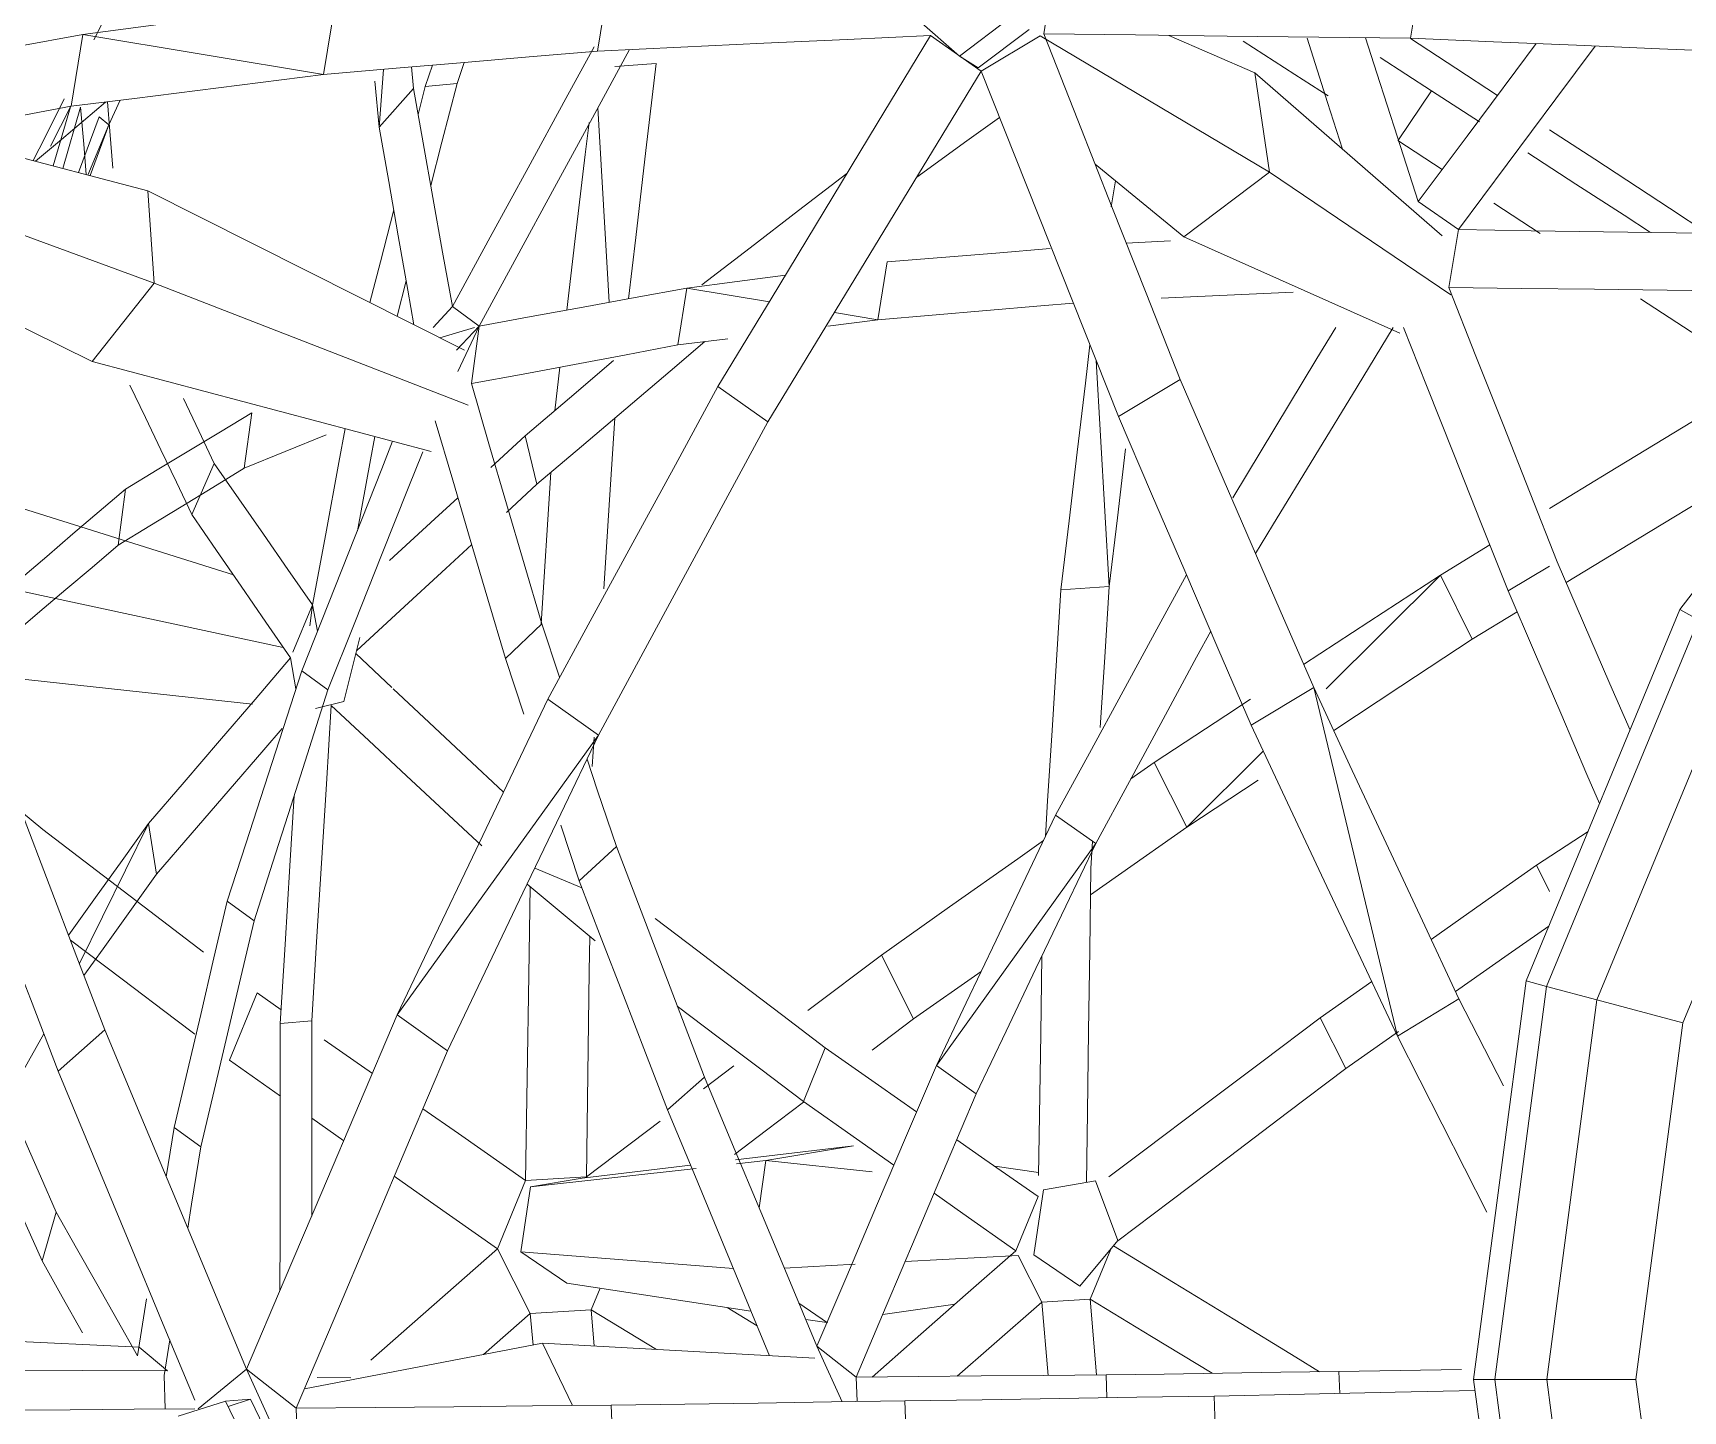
# Model space of a CAD drawing. Header units: inches. Extents: x -1427 to 2274, y -2183 to 260.
# Drawn here: x 787.959 to 791.429, y -431.184 to -428.287 of the extents above; entities that cross this region are included whole.
import ezdxf

# ---------------------------------------------------------------- set-up
doc = ezdxf.new("R2010")
doc.units = ezdxf.units.IN
doc.header["$MEASUREMENT"] = 0
doc.layers.add('G-IMPT', color=8, linetype='Continuous', lineweight=9)

# ---------------------------------------------------------------- blocks, each defined once
blk = doc.blocks.new('Family - ___-2596914-_A1004 - Light Fixture Schedule')
at = {"layer": 'G-IMPT'}
for p, q in [((-18.3957, -428.2888), (-18.3708, -428.1353)), ((-17.6245, -428.2981), (-17.5999, -428.1469)), ((-19.3343, -428.3249), (-19.3098, -428.1737)), ((-19.9105, -428.3743), (-19.8857, -428.2208)), ((-20.3938, -428.3014), (-20.3609, -428.236)), ((-18.4659, -428.2546), (-18.5732, -428.3355)), ((-20.4412, -428.4412), (-20.4171, -428.29)), ((-19.9105, -428.3743), (-20.4171, -428.29)), ((-18.6579, -428.2616), (-18.5732, -428.3355)), ((-18.6344, -428.2926), (-18.5275, -428.3675)), ((-18.4265, -428.2794), (-18.5338, -428.3603)), ((-18.5275, -428.3675), (-18.4031, -428.2933)), ((-17.9209, -428.5796), (-18.4031, -428.2933)), ((-17.9519, -428.3709), (-18.1325, -428.292)), ((-19.7937, -428.485), (-19.7843, -428.3635)), ((-19.7217, -428.4036), (-19.7259, -428.3585)), ((-19.6969, -428.3993), (-19.6815, -428.3547)), ((-19.6145, -428.3489), (-19.6299, -428.3934)), ((-19.2113, -428.3514), (-19.2979, -428.3574)), ((-18.5732, -428.3355), (-18.5338, -428.3603)), ((-17.6884, -428.3384), (-17.5803, -428.4084)), ((-19.8028, -428.3884), (-19.7937, -428.485)), ((-19.6969, -428.3993), (-19.6299, -428.3934)), ((-17.558, -428.7133), (-17.9519, -428.3709)), ((-17.9519, -428.3709), (-17.9209, -428.5796)), ((-20.3624, -428.4799), (-20.3384, -428.4283)), ((-19.7937, -428.485), (-19.7217, -428.4036)), ((-19.7119, -428.4584), (-19.6969, -428.3993)), ((-17.5803, -428.4084), (-17.65, -428.5118)), ((-17.5803, -428.4084), (-17.4791, -428.4738)), ((-20.4431, -428.4425), (-20.4845, -428.5252)), ((-20.4793, -428.5664), (-20.4431, -428.4425)), ((-20.4216, -428.4432), (-20.4592, -428.5717)), ((-20.3828, -428.4631), (-20.4257, -428.5805)), ((-20.3624, -428.4799), (-20.3828, -428.4631)), ((-19.31, -428.8533), (-19.3336, -428.4446)), ((-20.2799, -428.619), (-20.7414, -428.4974)), ((-20.3624, -428.4799), (-20.4062, -428.5857)), ((-20.4016, -428.5869), (-20.3624, -428.4799)), ((-17.5582, -428.5739), (-17.6511, -428.5133)), ((-20.2667, -428.8133), (-20.992, -428.5467)), ((-18.2877, -428.5626), (-18.1014, -428.7158)), ((-18.254, -428.6523), (-18.2451, -428.5977)), ((-18.1014, -428.7158), (-17.9209, -428.5796)), ((-17.5396, -428.8372), (-17.9209, -428.5796)), ((-19.6142, -428.9539), (-20.2799, -428.619)), ((-20.2799, -428.619), (-20.2667, -428.8133)), ((-17.5238, -428.7005), (-17.6086, -428.6411)), ((-17.352, -428.7083), (-17.4491, -428.645)), ((-17.1754, -428.6702), (-17.12, -428.7066)), ((-20.9419, -428.7096), (-20.3974, -428.9775)), ((-17.5436, -428.8222), (-17.5238, -428.7005)), ((-18.1295, -428.7241), (-18.2222, -428.7287)), ((-17.6468, -428.9182), (-18.1014, -428.7158)), ((-18.7446, -428.89), (-18.7249, -428.7683)), ((-20.3974, -428.9775), (-20.2667, -428.8133)), ((-19.6064, -429.0693), (-20.2667, -428.8133)), ((-19.7367, -428.8079), (-19.756, -428.8826)), ((-19.1653, -428.943), (-19.1462, -428.8232)), ((-18.973, -428.852), (-19.1462, -428.8232)), ((-16.5431, -428.8281), (-17.0578, -429.4989)), ((-19.6803, -428.9062), (-19.6397, -428.8624)), ((-19.5834, -428.9034), (-19.6397, -428.8624)), ((-18.7446, -428.89), (-18.8362, -428.8748)), ((-19.6662, -428.9278), (-19.5929, -428.9062)), ((-19.631, -428.9539), (-19.5834, -428.9034)), ((-19.6279, -428.999), (-19.5834, -428.9034)), ((-19.5997, -429.0243), (-19.5834, -428.9034)), ((-18.8498, -428.9033), (-18.7446, -428.89)), ((-19.1653, -428.943), (-19.0601, -428.9298)), ((-19.6841, -429.1669), (-20.3974, -428.9775)), ((-18.258, -429.4511), (-18.2855, -428.9759)), ((-19.4242, -429.0811), (-19.4133, -428.9894)), ((-18.2388, -429.0933), (-18.109, -429.0158)), ((-19.0811, -429.0306), (-18.9759, -429.1044)), ((-20.0773, -429.2021), (-20.0611, -429.0854)), ((-19.5588, -429.2007), (-19.4862, -429.1341)), ((-19.4617, -429.2359), (-19.4862, -429.1341)), ((-20.1873, -429.2997), (-20.1404, -429.192)), ((-20.1002, -429.4264), (-20.6297, -429.2601)), ((-20.3426, -429.3639), (-20.3271, -429.2459)), ((-19.4617, -429.2359), (-19.5258, -429.2949)), ((-17.5615, -429.4266), (-17.4577, -429.3634)), ((-19.9955, -429.5787), (-20.7211, -429.4233)), ((-17.802, -429.6656), (-17.5615, -429.4266)), ((-17.4949, -429.5617), (-17.5615, -429.4266)), ((-17.4192, -429.46), (-17.3319, -429.408)), ((-18.258, -429.4511), (-18.3599, -429.4575)), ((-19.9751, -429.5888), (-19.934, -429.4892)), ((-19.9396, -429.5335), (-19.934, -429.4892)), ((-19.9236, -429.545), (-19.934, -429.4892)), ((-17.4002, -429.5043), (-17.4949, -429.5617)), ((-17.0578, -429.4989), (-17.3814, -430.28)), ((-17.0578, -429.4989), (-17.0191, -429.5212)), ((-19.5278, -429.6021), (-19.4517, -429.5293)), ((-19.4141, -429.6416), (-19.4517, -429.5293)), ((-17.0191, -429.5212), (-17.3382, -430.2916)), ((-19.8678, -429.6926), (-19.8346, -429.558)), ((-16.9247, -429.5758), (-17.2329, -430.3198)), ((-19.9686, -429.6656), (-19.9801, -429.601)), ((-19.8428, -429.5914), (-19.7667, -429.663)), ((-19.5278, -429.6021), (-19.4891, -429.719)), ((-20.0603, -429.698), (-20.656, -429.6335)), ((-19.9564, -429.628), (-19.9013, -429.6681)), ((-17.9599, -429.7424), (-17.8282, -429.6633)), ((-17.652, -430.3965), (-17.8282, -429.6633)), ((-16.7622, -429.6696), (-17.0516, -430.3684)), ((-19.8678, -429.6926), (-19.9272, -429.7074)), ((-19.3323, -429.7631), (-19.4392, -429.6877)), ((-19.3323, -429.7631), (-19.7555, -430.3515)), ((-19.3417, -429.7677), (-19.3458, -429.8292)), ((-18.2126, -429.855), (-18.1637, -429.8205)), ((-18.0952, -429.957), (-18.1637, -429.8205)), ((-18.0952, -429.957), (-17.9342, -429.797)), ((-17.9451, -429.8582), (-18.0952, -429.957)), ((-20.5461, -429.9246), (-20.5011, -429.962)), ((-20.4241, -430.2433), (-20.2784, -429.9492)), ((-20.2619, -430.0558), (-20.2784, -429.9492)), ((-19.4117, -429.9528), (-19.373, -430.0697)), ((-18.2862, -429.9911), (-18.3709, -429.9313)), ((-18.2862, -429.9911), (-18.6217, -430.4576)), ((-18.2931, -429.9862), (-18.2969, -430.0435)), ((-17.3597, -430.0366), (-17.2511, -429.9656)), ((-19.373, -430.0697), (-19.2948, -429.9976)), ((-19.3674, -430.0842), (-19.4663, -430.0429)), ((-17.3319, -430.0919), (-17.3597, -430.0366)), ((-20.0568, -430.1536), (-20.113, -430.1126)), ((-18.8924, -430.3422), (-18.7374, -430.2258)), ((-18.7374, -430.2258), (-18.6695, -430.3599)), ((-18.5278, -430.2604), (-18.6695, -430.3599)), ((-20.1084, -430.447), (-20.0501, -430.3054)), ((-20.0501, -430.3054), (-19.9998, -430.3406)), ((-17.8145, -430.3579), (-17.7062, -430.2814)), ((-17.4917, -431.1182), (-17.3814, -430.28)), ((-17.447, -431.1182), (-17.3382, -430.2916)), ((-17.3382, -430.2916), (-17.3814, -430.28)), ((-17.2329, -430.3198), (-17.3382, -430.2916)), ((-17.652, -430.3965), (-17.5229, -430.3175)), ((-17.4291, -430.5009), (-17.5229, -430.3175)), ((-17.338, -431.1182), (-17.2329, -430.3198)), ((-17.0516, -430.3684), (-17.2329, -430.3198)), ((-19.9355, -430.3638), (-20.0015, -430.3695)), ((-19.6501, -430.4269), (-19.7555, -430.3515)), ((-18.6695, -430.3599), (-18.7568, -430.4259)), ((-17.8145, -430.3579), (-17.7607, -430.4642)), ((-17.1503, -431.1182), (-17.0516, -430.3684)), ((-20.4685, -430.4699), (-20.3708, -430.3828)), ((-19.909, -430.4039), (-19.8078, -430.4746)), ((-17.6499, -430.3865), (-17.7607, -430.4642)), ((-18.9015, -430.5333), (-18.8553, -430.421)), ((-20.0008, -430.5226), (-20.1084, -430.447)), ((-19.1117, -430.5071), (-19.0474, -430.4587)), ((-18.5382, -430.5173), (-18.6217, -430.4576)), ((-19.187, -430.5514), (-19.1095, -430.4824)), ((-19.868, -430.616), (-19.9354, -430.5686)), ((-19.3574, -430.6917), (-19.2024, -430.5752)), ((-20.225, -430.5883), (-20.2416, -430.6917)), ((-20.1688, -430.6291), (-20.225, -430.5883)), ((-19.044, -430.6561), (-18.7963, -430.6265)), ((-18.9801, -430.6576), (-18.7963, -430.6265)), ((-19.4756, -430.7131), (-19.127, -430.6741)), ((-19.3664, -430.6947), (-19.1388, -430.6675)), ((-19.0423, -430.6646), (-18.9801, -430.6576)), ((-18.9947, -430.757), (-18.9801, -430.6576)), ((-18.7568, -430.6811), (-18.9801, -430.6576)), ((-18.4069, -430.6831), (-18.4991, -430.6697)), ((-19.5447, -430.8433), (-19.4856, -430.6995)), ((-19.4957, -430.8497), (-19.4756, -430.7131)), ((-19.3574, -430.6917), (-19.4856, -430.6995)), ((-19.4756, -430.7131), (-19.3664, -430.6947)), ((-18.3964, -430.719), (-18.4165, -430.8556)), ((-18.3964, -430.719), (-18.2872, -430.7005)), ((-18.2872, -430.7005), (-18.2398, -430.8257)), ((-18.4546, -430.8475), (-18.4077, -430.7335)), ((-20.5027, -430.8686), (-20.4726, -430.766)), ((-18.2398, -430.8257), (-18.3197, -430.9215)), ((-19.4757, -430.9795), (-19.5447, -430.8433)), ((-19.3989, -430.9157), (-19.4957, -430.8497)), ((-19.4957, -430.8497), (-19.0486, -430.8848)), ((-18.4496, -430.8573), (-18.6874, -430.8701)), ((-18.3999, -430.9555), (-18.4496, -430.8573)), ((-18.4165, -430.8556), (-18.3197, -430.9215)), ((-18.2551, -430.844), (-18.2983, -430.9494)), ((-18.7925, -430.8757), (-18.9417, -430.8837)), ((-19.0119, -430.9742), (-19.3989, -430.9157)), ((-19.3289, -430.9263), (-19.3476, -430.9718)), ((-20.2829, -430.9483), (-20.3022, -431.0684)), ((-19.0616, -430.9667), (-18.9987, -431.0051)), ((-18.8509, -430.9986), (-18.9107, -430.9579)), ((-18.5822, -430.9596), (-18.7346, -430.9817)), ((-18.2983, -430.9494), (-18.3999, -430.9555)), ((-18.3865, -431.1094), (-18.3999, -430.9555)), ((-18.2983, -430.9494), (-18.2849, -431.1085)), ((-19.4757, -430.9795), (-19.5745, -431.0658)), ((-19.3476, -430.9718), (-19.4757, -430.9795)), ((-19.47, -431.0457), (-19.4757, -430.9795)), ((-19.3476, -430.9718), (-19.3412, -431.0479)), ((-19.2105, -431.055), (-19.3476, -430.9718)), ((-18.8518, -430.9985), (-18.8966, -430.9917)), ((-20.2987, -431.0499), (-21.1017, -431.0122)), ((-20.2459, -431.1093), (-20.234, -431.035)), ((-20.2987, -431.0499), (-20.2385, -431.1001)), ((-19.9509, -431.1378), (-19.4501, -431.0419)), ((-19.3867, -431.173), (-19.4501, -431.0419)), ((-18.8775, -431.0731), (-19.4501, -431.0419)), ((-18.82, -431.165), (-18.873, -431.0482)), ((-18.7901, -431.1129), (-18.873, -431.0482)), ((-20.2385, -431.1001), (-21.0004, -431.0967)), ((-20.174, -431.1795), (-20.0724, -431.0964)), ((-19.9621, -431.3397), (-20.0724, -431.0964)), ((-19.9679, -431.178), (-20.0724, -431.0964)), ((-17.7735, -431.1472), (-17.7751, -431.101)), ((-20.2434, -431.18), (-20.2459, -431.1093)), ((-19.8529, -431.1147), (-19.9238, -431.1142)), ((-18.7883, -431.1645), (-18.7901, -431.1129)), ((-18.2632, -431.1565), (-18.2649, -431.1083)), ((-17.447, -431.1182), (-17.4917, -431.1182)), ((-17.4917, -431.1182), (-17.3814, -431.9565)), ((-17.338, -431.1182), (-17.447, -431.1182)), ((-17.447, -431.1182), (-17.3382, -431.9449)), ((-17.1503, -431.1182), (-17.338, -431.1182)), ((-17.338, -431.1182), (-17.2329, -431.9167)), ((-17.0516, -431.8681), (-17.1503, -431.1182)), ((-20.1168, -431.1633), (-20.216, -431.1952)), ((-20.0641, -431.1595), (-20.1168, -431.1633)), ((-20.0595, -431.2819), (-20.1168, -431.1633)), ((-20.0641, -431.1595), (-20.1113, -431.1747)), ((-20.0067, -431.278), (-20.0641, -431.1595)), ((-19.2998, -431.3319), (-19.3054, -431.1723)), ((-18.682, -431.3247), (-18.6877, -431.163)), ((-18.0321, -431.3126), (-18.0377, -431.153)), ((-19.9621, -431.3397), (-19.9679, -431.178))]:
    blk.add_line(p, q, dxfattribs=at)
at = {"layer": 'G-IMPT', "flags": 128}
for points in [[(-19.8857, -428.2208), (-20.0185, -428.2381), (-20.1514, -428.2554), (-20.2842, -428.2727), (-20.4171, -428.29)], [(-20.4171, -428.29), (-20.5549, -428.3153), (-20.6928, -428.3406), (-20.8306, -428.366), (-20.9685, -428.3913)], [(-19.3343, -428.3249), (-19.1593, -428.3168), (-18.9844, -428.3087), (-18.8094, -428.3006), (-18.6344, -428.2926)], [(-18.6344, -428.2926), (-18.7461, -428.4771), (-18.8578, -428.6616), (-18.9694, -428.8461), (-19.0811, -429.0306)], [(-18.3957, -428.2888), (-18.2029, -428.2912), (-18.0101, -428.2935), (-17.8173, -428.2958), (-17.6245, -428.2981)], [(-18.109, -429.0158), (-18.1807, -428.8341), (-18.2524, -428.6523), (-18.324, -428.4706), (-18.3957, -428.2888)], [(-19.9105, -428.3743), (-19.7665, -428.362), (-19.6224, -428.3496), (-19.4784, -428.3373), (-19.3343, -428.3249)], [(-19.3416, -428.3164), (-19.4009, -428.425), (-19.4805, -428.5708), (-19.5601, -428.7166), (-19.6397, -428.8624)], [(-19.5834, -428.9034), (-19.504, -428.7575), (-19.4246, -428.6116), (-19.3451, -428.4657), (-19.2668, -428.3218)], [(-17.798, -428.4189), (-17.8678, -428.374), (-17.9762, -428.3043)], [(-17.8416, -428.298), (-17.7988, -428.4332), (-17.7678, -428.531)], [(-17.6086, -428.6411), (-17.6518, -428.5062), (-17.6951, -428.3713), (-17.7189, -428.297)], [(-17.6245, -428.2981), (-17.4499, -428.3055), (-17.2754, -428.3129), (-17.1009, -428.3202), (-16.9264, -428.3276)], [(-17.6245, -428.2984), (-17.5289, -428.3611), (-17.4417, -428.4183)], [(-17.36, -428.3093), (-17.4028, -428.3664), (-17.5057, -428.5038), (-17.6086, -428.6411)], [(-17.5238, -428.7005), (-17.4213, -428.5629), (-17.3187, -428.4253), (-17.2361, -428.3145)], [(-19.2113, -428.3514), (-19.2327, -428.534), (-19.2541, -428.7167), (-19.2692, -428.8458)], [(-20.4412, -428.4412), (-20.3085, -428.4245), (-20.1758, -428.4078), (-20.0432, -428.3911), (-19.9105, -428.3743)], [(-19.6299, -428.3934), (-19.6616, -428.5165), (-19.6852, -428.608)], [(-18.9759, -429.1044), (-18.8638, -428.9202), (-18.7517, -428.736), (-18.6396, -428.5518), (-18.5275, -428.3675)], [(-18.5275, -428.3675), (-18.4553, -428.549), (-18.3832, -428.7304), (-18.311, -428.9119), (-18.2388, -429.0933)], [(-20.521, -428.5554), (-20.4962, -428.5058), (-20.4558, -428.4251)], [(-20.3694, -428.4322), (-20.4618, -428.5106), (-20.5161, -428.5567)], [(-20.3653, -428.4316), (-20.3602, -428.4937), (-20.3539, -428.5714)], [(-19.6397, -428.8624), (-19.6602, -428.7477), (-19.6807, -428.633), (-19.7012, -428.5183), (-19.7217, -428.4036)], [(-20.9891, -428.5437), (-20.8521, -428.5181), (-20.7151, -428.4925), (-20.5781, -428.4668), (-20.4412, -428.4412)], [(-20.4096, -428.5848), (-20.415, -428.5211), (-20.4216, -428.4432)], [(-18.489, -428.4644), (-18.5578, -428.5141), (-18.6629, -428.5901)], [(-19.7937, -428.485), (-19.7736, -428.5991), (-19.7534, -428.7133), (-19.7333, -428.8274), (-19.7204, -428.9005)], [(-19.3991, -428.8696), (-19.3819, -428.7252), (-19.3602, -428.5427), (-19.3522, -428.4752)], [(-17.3319, -428.4903), (-17.2371, -428.5524), (-17.0795, -428.6556), (-16.9989, -428.7084)], [(-17.3778, -428.5393), (-17.2766, -428.6048), (-17.1754, -428.6702)], [(-19.1149, -428.8166), (-19.0134, -428.7385), (-18.9119, -428.6603), (-18.8103, -428.5822)], [(-19.8129, -428.854), (-19.7911, -428.7685), (-19.7631, -428.6587)], [(-16.9127, -428.7097), (-17.0655, -428.7074), (-17.2183, -428.7051), (-17.3711, -428.7028), (-17.5238, -428.7005)], [(-18.3825, -428.7403), (-18.4966, -428.7496), (-18.6108, -428.759), (-18.7249, -428.7683)], [(-18.9393, -428.7962), (-19.0409, -428.8095), (-19.1462, -428.8232)], [(-19.1462, -428.8232), (-19.2555, -428.8433), (-19.3648, -428.8633), (-19.4741, -428.8834), (-19.5834, -428.9034)], [(-18.149, -428.8444), (-18.0103, -428.838), (-17.8716, -428.8316)], [(-17.5436, -428.8222), (-17.3908, -428.8241), (-17.2379, -428.8259), (-17.085, -428.8278), (-16.9322, -428.8296)], [(-17.3163, -429.3986), (-17.3731, -429.2545), (-17.43, -429.1104), (-17.4868, -428.9663), (-17.5436, -428.8222)], [(-16.8208, -429.0543), (-16.9274, -428.9849), (-17.034, -428.9155), (-17.1406, -428.846)], [(-18.7446, -428.89), (-18.6304, -428.8802), (-18.5162, -428.8704), (-18.402, -428.8606), (-18.3337, -428.8548)], [(-17.7819, -428.9062), (-17.8214, -428.9715), (-17.9099, -429.1178), (-17.9985, -429.264)], [(-17.9504, -429.3815), (-17.9148, -429.3228), (-17.8259, -429.1768), (-17.737, -429.0307), (-17.6613, -428.9062)], [(-17.6395, -428.9062), (-17.5909, -429.0285), (-17.5337, -429.1723), (-17.4764, -429.3162), (-17.4192, -429.46)], [(-19.5997, -429.0243), (-19.4911, -429.004), (-19.3825, -428.9837), (-19.2739, -428.9634), (-19.1653, -428.943)], [(-19.1085, -428.9359), (-19.1817, -428.9981), (-19.2751, -429.0773), (-19.3684, -429.1566), (-19.4617, -429.2359)], [(-18.3599, -429.4575), (-18.3427, -429.3128), (-18.3255, -429.1682), (-18.3083, -429.0235), (-18.2987, -428.9427)], [(-19.4862, -429.1341), (-19.3934, -429.0547), (-19.3006, -428.9754)], [(-17.8282, -429.6633), (-17.8984, -429.5015), (-17.9686, -429.3396), (-18.0388, -429.1777), (-18.109, -429.0158)], [(-17.3319, -429.2868), (-17.2081, -429.2114), (-17.0314, -429.1038), (-16.8833, -429.0136)], [(-20.1873, -429.2997), (-20.2199, -429.2317), (-20.2526, -429.1636), (-20.2852, -429.0955), (-20.3178, -429.0274)], [(-20.2051, -429.0554), (-20.1727, -429.1237), (-20.1404, -429.192)], [(-19.4517, -429.5293), (-19.4887, -429.4031), (-19.5257, -429.2768), (-19.5627, -429.1506), (-19.5997, -429.0243)], [(-19.0811, -429.0306), (-19.1707, -429.1949), (-19.2602, -429.3591), (-19.3497, -429.5234), (-19.4392, -429.6877)], [(-20.0611, -429.0854), (-20.1276, -429.1255), (-20.1941, -429.1656), (-20.2606, -429.2058), (-20.3271, -429.2459)], [(-19.934, -429.4892), (-19.9061, -429.3398), (-19.8782, -429.1904), (-19.8649, -429.1189)], [(-19.676, -429.1022), (-19.6389, -429.2272), (-19.6019, -429.3522), (-19.5649, -429.4772), (-19.5278, -429.6021)], [(-19.3323, -429.7631), (-19.2432, -429.5984), (-19.1541, -429.4338), (-19.065, -429.2691), (-18.9759, -429.1044)], [(-19.2978, -429.0966), (-19.3091, -429.2688), (-19.3213, -429.4556)], [(-18.2388, -429.0933), (-18.1691, -429.2556), (-18.0993, -429.4178), (-18.0296, -429.5801), (-17.9599, -429.7424)], [(-20.0773, -429.2021), (-19.991, -429.1669), (-19.9048, -429.1318)], [(-19.7655, -429.1453), (-19.7883, -429.2031), (-19.8443, -429.3447), (-19.9004, -429.4864), (-19.9564, -429.628)], [(-19.8028, -429.1353), (-19.8119, -429.1844), (-19.8394, -429.3337)], [(-18.2242, -429.1614), (-18.2411, -429.3062), (-18.258, -429.4511)], [(-16.7924, -429.1362), (-16.968, -429.2425), (-17.1437, -429.3489), (-17.2975, -429.4421)], [(-20.1404, -429.192), (-20.0888, -429.2663), (-20.0372, -429.3406), (-19.9856, -429.4149), (-19.934, -429.4892)], [(-19.9013, -429.6681), (-19.845, -429.5266), (-19.7886, -429.3852), (-19.7323, -429.2437), (-19.7021, -429.1679)], [(-20.3426, -429.3639), (-20.2762, -429.3235), (-20.2099, -429.283), (-20.1436, -429.2426), (-20.0773, -429.2021)], [(-19.4528, -429.5293), (-19.4486, -429.4635), (-19.437, -429.2768), (-19.4329, -429.2113)], [(-20.3271, -429.2459), (-20.3823, -429.2931), (-20.4376, -429.3403), (-20.4928, -429.3875), (-20.5481, -429.4348)], [(-19.7718, -429.3958), (-19.6766, -429.3086), (-19.628, -429.2641)], [(-19.9801, -429.601), (-20.0319, -429.5257), (-20.0837, -429.4504), (-20.1355, -429.3751), (-20.1873, -429.2997)], [(-20.5622, -429.5501), (-20.5073, -429.5036), (-20.4524, -429.457), (-20.3975, -429.4105), (-20.3426, -429.3639)], [(-19.5989, -429.3623), (-19.6534, -429.4126), (-19.7492, -429.5009), (-19.8415, -429.586)], [(-17.1629, -429.7525), (-17.205, -429.6553), (-17.2606, -429.527), (-17.3163, -429.3986)], [(-18.0957, -429.4262), (-18.158, -429.5406), (-18.229, -429.6708), (-18.3, -429.801), (-18.3709, -429.9313)], [(-17.8493, -429.6148), (-17.712, -429.5251), (-17.5615, -429.4266)], [(-18.3924, -429.9763), (-18.3877, -429.9015), (-18.3784, -429.7535), (-18.3692, -429.6055), (-18.3599, -429.4575)], [(-18.258, -429.4511), (-18.2677, -429.5992), (-18.2775, -429.7473)], [(-17.4192, -429.46), (-17.3639, -429.5887), (-17.3087, -429.7173), (-17.2534, -429.846), (-17.227, -429.9073)], [(-18.2862, -429.9911), (-18.2156, -429.8605), (-18.1449, -429.73), (-18.0743, -429.5994), (-18.0448, -429.5449)], [(-17.4949, -429.5617), (-17.645, -429.6605), (-17.7861, -429.7535)], [(-20.2784, -429.9492), (-20.2039, -429.8622), (-20.1293, -429.7751), (-20.0547, -429.6881), (-19.9801, -429.601)], [(-19.9564, -429.628), (-19.9955, -429.7492), (-20.0347, -429.8703), (-20.0739, -429.9915), (-20.113, -430.1126)], [(-20.0568, -430.1536), (-20.0179, -430.0322), (-19.979, -429.9108), (-19.9402, -429.7895), (-19.9013, -429.6681)], [(-19.764, -429.6656), (-19.6883, -429.7367), (-19.61, -429.8105), (-19.5324, -429.8834)], [(-17.5229, -430.3175), (-17.5992, -430.154), (-17.6755, -429.9904), (-17.7519, -429.8269), (-17.8282, -429.6633)], [(-19.8944, -429.7007), (-19.9046, -429.8665), (-19.9149, -430.0323), (-19.9252, -430.198), (-19.9355, -430.3638)], [(-19.578, -429.9962), (-19.6571, -429.9224), (-19.7362, -429.8485), (-19.8153, -429.7746), (-19.8944, -429.7007)], [(-19.4392, -429.6877), (-19.5183, -429.8536), (-19.5973, -430.0196), (-19.6764, -430.1855), (-19.7555, -430.3515)], [(-18.1637, -429.8205), (-18.0132, -429.722), (-17.9611, -429.6879)], [(-19.9979, -429.7492), (-20.0364, -429.7939), (-20.1115, -429.8812), (-20.1867, -429.9685), (-20.2619, -430.0558)], [(-17.9599, -429.7424), (-17.8829, -429.9059), (-17.806, -430.0694), (-17.729, -430.233), (-17.652, -430.3965)], [(-20.3708, -430.3828), (-20.4292, -430.2299), (-20.4876, -430.077), (-20.5461, -429.9242), (-20.6045, -429.7713)], [(-19.6501, -430.4269), (-19.5707, -430.2609), (-19.4912, -430.095), (-19.4118, -429.929), (-19.3323, -429.7631)], [(-19.2948, -429.9976), (-19.3341, -429.8805), (-19.3565, -429.8135)], [(-20.7031, -429.8623), (-20.6444, -430.0142), (-20.5858, -430.1661), (-20.5271, -430.318), (-20.4685, -430.4699)], [(-20.0015, -430.3695), (-19.9914, -430.2038), (-19.9814, -430.0381), (-19.9724, -429.89)], [(-20.4465, -430.1829), (-20.3905, -430.105), (-20.3344, -430.0271), (-20.2784, -429.9492)], [(-18.3709, -429.9313), (-18.4336, -430.0628), (-18.4963, -430.1944), (-18.559, -430.326), (-18.6217, -430.4576)], [(-18.0952, -429.957), (-18.2388, -430.0577), (-18.2976, -430.099)], [(-20.5011, -429.962), (-20.3883, -430.0479), (-20.2756, -430.1337), (-20.1629, -430.2196)], [(-18.7374, -430.2258), (-18.594, -430.1245), (-18.4506, -430.0231), (-18.3965, -429.9849)], [(-18.5382, -430.5173), (-18.4752, -430.3858), (-18.4122, -430.2542), (-18.3492, -430.1226), (-18.2862, -429.9911)], [(-19.1095, -430.4824), (-19.1558, -430.3612), (-19.2022, -430.24), (-19.2485, -430.1188), (-19.2948, -429.9976)], [(-20.2619, -430.0558), (-20.318, -430.1342), (-20.3742, -430.2126), (-20.4144, -430.2687)], [(-18.2969, -430.0435), (-18.2992, -430.2144), (-18.3015, -430.3854), (-18.3038, -430.5563), (-18.3058, -430.7036)], [(-17.581, -430.1929), (-17.4734, -430.1169), (-17.3597, -430.0366)], [(-19.4856, -430.6995), (-19.4822, -430.4839), (-19.4788, -430.2682), (-19.4759, -430.0818)], [(-19.3393, -430.1961), (-19.4189, -430.1295), (-19.4823, -430.0764)], [(-19.373, -430.0697), (-19.3265, -430.1902), (-19.28, -430.3106), (-19.2335, -430.431), (-19.187, -430.5514)], [(-20.113, -430.1126), (-20.141, -430.2316), (-20.169, -430.3505), (-20.197, -430.4694), (-20.225, -430.5883)], [(-20.1688, -430.6291), (-20.1408, -430.5102), (-20.1128, -430.3913), (-20.0848, -430.2725), (-20.0568, -430.1536)], [(-19.2128, -430.1488), (-19.1234, -430.2168), (-19.0341, -430.2849), (-18.9447, -430.353), (-18.8553, -430.421)], [(-17.3336, -430.1646), (-17.4192, -430.2247), (-17.5299, -430.3023)], [(-20.1816, -430.3917), (-20.2213, -430.3617), (-20.3343, -430.2764), (-20.4427, -430.1945)], [(-19.3506, -430.1867), (-19.3516, -430.2604), (-19.3545, -430.4761), (-19.3574, -430.6917)], [(-18.407, -430.6894), (-18.405, -430.5625), (-18.4023, -430.3915), (-18.3998, -430.2283)], [(-18.9015, -430.5333), (-18.991, -430.4656), (-19.0806, -430.398), (-19.1666, -430.3331)], [(-19.7555, -430.3515), (-19.8347, -430.5377), (-19.9139, -430.724), (-19.9932, -430.9102), (-20.0724, -431.0964)], [(-20.0022, -430.9314), (-20.002, -430.8119), (-20.0019, -430.6644), (-20.0017, -430.517), (-20.0015, -430.3695)], [(-19.9355, -430.3638), (-19.9355, -430.5112), (-19.9354, -430.6587), (-19.9354, -430.7744)], [(-18.2592, -430.692), (-18.1832, -430.6349), (-18.0603, -430.5426), (-17.9374, -430.4502), (-17.8145, -430.3579)], [(-20.4988, -430.3913), (-20.531, -430.4486), (-20.5756, -430.5279), (-20.6201, -430.6071), (-20.6647, -430.6864)], [(-20.0724, -431.0964), (-20.147, -430.918), (-20.2216, -430.7396), (-20.2962, -430.5612), (-20.3708, -430.3828)], [(-17.652, -430.3965), (-17.558, -430.5815), (-17.464, -430.7664)], [(-19.9679, -431.178), (-19.8885, -430.9903), (-19.809, -430.8025), (-19.7296, -430.6147), (-19.6501, -430.4269)], [(-18.8553, -430.421), (-18.7434, -430.4992), (-18.6632, -430.5552)], [(-20.4726, -430.766), (-20.5056, -430.6908), (-20.5386, -430.6157), (-20.5716, -430.5406), (-20.6047, -430.4655)], [(-20.4685, -430.4699), (-20.3949, -430.6473), (-20.3212, -430.8247), (-20.2476, -431.0021), (-20.1816, -431.1613)], [(-18.6217, -430.4576), (-18.6845, -430.6052), (-18.7473, -430.7529), (-18.8101, -430.9005), (-18.873, -431.0482)], [(-17.7607, -430.4642), (-17.8834, -430.557), (-18.0061, -430.6498), (-18.1288, -430.7426), (-18.2398, -430.8265)], [(-18.873, -431.0482), (-18.9321, -430.9067), (-18.9912, -430.7653), (-19.0504, -430.6238), (-19.1095, -430.4824)], [(-19.7017, -430.5487), (-19.6268, -430.601), (-19.4856, -430.6995)], [(-18.9015, -430.5353), (-18.9791, -430.5939), (-19.0462, -430.6447)], [(-18.7109, -430.6673), (-18.7897, -430.6118), (-18.9015, -430.5333)], [(-18.7901, -431.1129), (-18.7271, -430.964), (-18.6641, -430.8151), (-18.6011, -430.6662), (-18.5382, -430.5173)], [(-20.6348, -430.5682), (-20.6018, -430.6433), (-20.5688, -430.7184), (-20.5357, -430.7935), (-20.5027, -430.8686)], [(-19.187, -430.5514), (-19.1286, -430.6921), (-19.0702, -430.8328), (-19.0119, -430.9734), (-18.9727, -431.068)], [(-18.579, -430.6139), (-18.5196, -430.6554), (-18.4077, -430.7335)], [(-20.1963, -430.8001), (-20.1881, -430.7492), (-20.1688, -430.6291)], [(-19.5447, -430.8433), (-19.6856, -430.7443), (-19.7618, -430.6907)], [(-18.4546, -430.8475), (-18.5663, -430.769), (-18.6267, -430.7265)], [(-20.3022, -431.0684), (-20.3448, -430.9928), (-20.3874, -430.9172), (-20.43, -430.8416), (-20.4726, -430.766)], [(-19.8114, -431.0775), (-19.6781, -430.9604), (-19.5447, -430.8433)], [(-18.7568, -431.1129), (-18.666, -431.0332), (-18.5603, -430.9403), (-18.4546, -430.8475)], [(-18.2491, -430.8368), (-18.1228, -430.914), (-17.9942, -430.9926), (-17.8655, -431.0713), (-17.8159, -431.1016)], [(-20.5027, -430.8686), (-20.4601, -430.9442), (-20.4176, -431.0199)], [(-18.3999, -430.9555), (-18.5058, -431.0479), (-18.5781, -431.111)], [(-18.0419, -431.105), (-18.1694, -431.0276), (-18.2983, -430.9494)], [(-17.7751, -431.101), (-17.8976, -431.1028), (-18.02, -431.1047), (-18.1424, -431.1065), (-18.2649, -431.1083)], [(-17.5175, -431.097), (-17.6463, -431.099), (-17.7751, -431.101)], [(-18.2649, -431.1083), (-18.3962, -431.1095), (-18.5275, -431.1106), (-18.6588, -431.1117), (-18.7901, -431.1129)], [(-19.3054, -431.1723), (-19.4711, -431.1737), (-19.6367, -431.1752), (-19.8023, -431.1766), (-19.9679, -431.178)], [(-18.6877, -431.163), (-18.8421, -431.1653), (-18.9966, -431.1677), (-19.151, -431.17), (-19.3054, -431.1723)], [(-18.0377, -431.153), (-18.2002, -431.1555), (-18.3627, -431.158), (-18.5252, -431.1605), (-18.6877, -431.163)], [(-17.4887, -431.141), (-17.6568, -431.1447), (-17.8473, -431.1488), (-18.0377, -431.153)], [(-20.1816, -431.1796), (-20.3088, -431.1805), (-20.4435, -431.1815), (-20.5782, -431.1824), (-20.713, -431.1834)]]:
    blk.add_lwpolyline(points, dxfattribs=at)

msp = doc.modelspace()

# ---------------------------------------------------------------- block references
at = {"color": 250, "lineweight": 20}
msp.add_blockref('Family - ___-2596914-_A1004 - Light Fixture Schedule', (808.4802, 0), dxfattribs=at)

doc.saveas('drawing.dxf')
